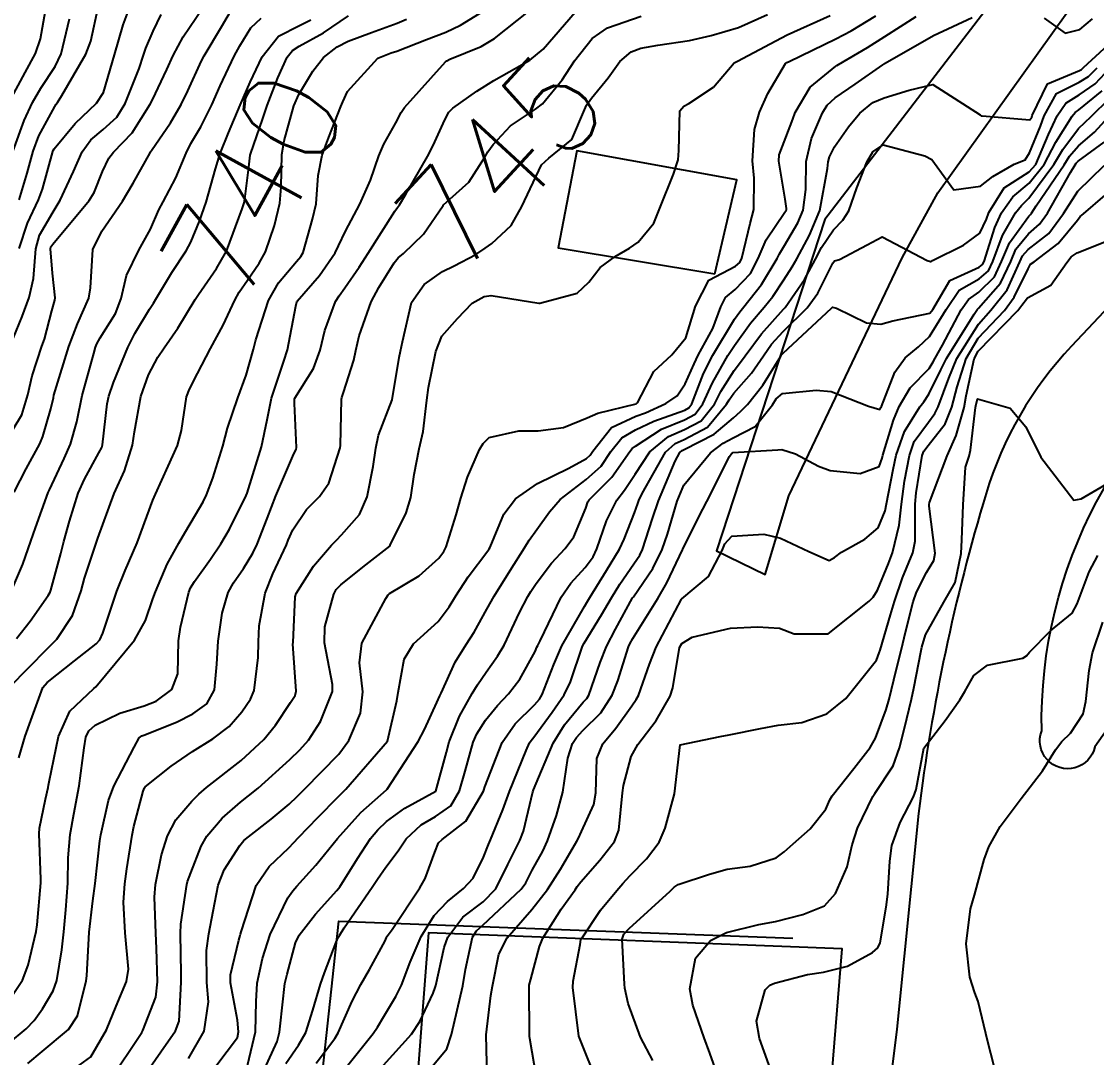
# Model space of a CAD drawing. Header units: metres. Extents: x 318500 to 325275, y 7408834 to 7428799.
# Drawn here: x 323523.4 to 323567.49, y 7419490.55 to 7419533.05 of the extents above; entities that cross this region are included whole.
import ezdxf
from ezdxf.enums import TextEntityAlignment as Align

# ---------------------------------------------------------------- set-up
doc = ezdxf.new("R2010")
doc.units = ezdxf.units.M
doc.header["$MEASUREMENT"] = 0
for name, color, linetype in [('Cotas', 45, 'Continuous'), ('Curvas de Nivel 1m', 11, 'Continuous'), ('Curvas de Nivel 5m', 15, 'Continuous'), ('Divisas', 45, 'Continuous'), ('Edificações', 30, 'Continuous'), ('Vias Primárias', 230, 'Continuous'), ('Vias Secundárias', 230, 'Continuous')]:
    doc.layers.add(name, color=color, linetype=linetype)
doc.styles.add('Style-STANDARD', font='STANDARD.shx')

msp = doc.modelspace()

# ---------------------------------------------------------------- linework, layer by layer
at = {"layer": 'Curvas de Nivel 1m', "flags": 128}
for points, elevation in [([(323522.705, 7419515.739), (323523.403, 7419516.917), (323523.659, 7419517.729), (323523.829, 7419518.507), (323524.236, 7419519.724), (323524.335, 7419520.012), (323524.642, 7419521.181), (323524.758, 7419521.609), (323524.777, 7419521.718), (323524.665, 7419522.72), (323524.588, 7419523.721), (323524.604, 7419523.798), (323524.682, 7419523.917), (323526.17, 7419525.698), (323526.37, 7419526.03), (323526.718, 7419526.89), (323526.972, 7419527.441), (323527.169, 7419527.683), (323527.93, 7419528.484), (323528.678, 7419529.661), (323528.762, 7419529.829), (323529.355, 7419531.073), (323529.619, 7419531.652), (323530.021, 7419532.419), (323530.809, 7419533.563)], 736), ([(323522.884, 7419529.739), (323523.549, 7419530.955), (323523.972, 7419531.728), (323524.178, 7419532.338), (323524.421, 7419533.724)], 731), ([(323523.1, 7419513.734), (323523.584, 7419514.701), (323524.145, 7419515.724), (323524.274, 7419516.023), (323524.592, 7419517.161), (323524.702, 7419517.614), (323524.727, 7419517.718), (323524.775, 7419517.891), (323525.338, 7419519.709), (323525.688, 7419520.65), (323526.158, 7419521.697), (323526.232, 7419522.121), (323526.321, 7419523.695), (323526.688, 7419524.441), (323527.542, 7419525.677), (323527.97, 7419526.413), (323528.668, 7419527.661), (323528.691, 7419527.7), (323528.731, 7419527.748), (323529.505, 7419528.896), (323529.945, 7419529.648), (323530.213, 7419530.198), (323530.778, 7419531.437), (323530.881, 7419531.638), (323531.599, 7419532.827), (323532.064, 7419533.621)], 737), ([(323523.293, 7419525.734), (323523.622, 7419526.825), (323523.875, 7419527.729), (323524.111, 7419528.355), (323524.758, 7419529.566), (323524.822, 7419529.656), (323524.876, 7419529.718), (323525.055, 7419530.008), (323526.04, 7419531.701), (323526.24, 7419532.246), (323526.552, 7419533.694)], 733), ([(323523.304, 7419523.734), (323523.643, 7419524.778), (323524.088, 7419525.726), (323524.257, 7419526.175), (323524.68, 7419527.72), (323524.694, 7419527.756), (323524.732, 7419527.823), (323525.595, 7419528.859), (323526.475, 7419529.694), (323526.764, 7419530.13), (323527.206, 7419531.684), (323527.567, 7419532.91), (323527.857, 7419533.674)], 734), ([(323522.858, 7419491.119), (323523.582, 7419491.727), (323523.913, 7419492.066), (323524.262, 7419492.543), (323524.699, 7419493.288), (323524.84, 7419493.712), (323525.046, 7419494.962), (323525.127, 7419495.708), (323525.216, 7419496.604), (323525.29, 7419497.706), (323525.31, 7419498.741), (323525.391, 7419499.705), (323525.543, 7419500.532), (323525.754, 7419501.7), (323525.965, 7419503.256), (323526.039, 7419503.696), (323526.154, 7419503.954), (323526.417, 7419504.188), (323527.43, 7419504.67), (323528.43, 7419504.982), (323528.915, 7419505.173), (323529.563, 7419505.649), (323529.813, 7419506.283), (323529.835, 7419507.646), (323529.918, 7419508.203), (323530.256, 7419509.642), (323530.323, 7419509.811), (323530.497, 7419510.08), (323531.145, 7419510.996), (323531.571, 7419511.624), (323531.922, 7419512.227), (323532.548, 7419513.464), (323532.594, 7419513.565), (323532.609, 7419513.609), (323532.645, 7419513.703), (323533.238, 7419515.6), (323533.472, 7419516.711), (323533.652, 7419517.594), (323534.151, 7419519.115), (323534.299, 7419519.585), (323534.648, 7419521.364), (323534.687, 7419521.542), (323534.702, 7419521.579), (323535.612, 7419522.625), (323536.254, 7419523.564), (323536.398, 7419523.847), (323536.689, 7419524.45), (323537.266, 7419525.552), (323537.713, 7419526.543), (323538.056, 7419527.54), (323538.253, 7419528.021), (323538.75, 7419528.89), (323538.968, 7419529.316), (323539.109, 7419529.525), (323540.779, 7419531.385), (323540.843, 7419531.436), (323540.967, 7419531.498), (323542.248, 7419532.025), (323542.793, 7419532.348), (323544.193, 7419533.459)], 743), ([(323522.975, 7419493.027), (323523.438, 7419493.728), (323523.675, 7419494.341), (323524.003, 7419495.723), (323524.041, 7419495.994), (323524.186, 7419497.721), (323524.189, 7419497.864), (323524.116, 7419499.722), (323524.13, 7419499.955), (323524.381, 7419501.153), (323524.486, 7419501.621), (323524.502, 7419501.718), (323524.528, 7419501.855), (323524.915, 7419503.712), (323525.372, 7419504.76), (323526.367, 7419505.691), (323526.441, 7419505.755), (323528.025, 7419507.667), (323528.478, 7419508.477), (323528.783, 7419509.361), (323528.886, 7419509.656), (323529.371, 7419510.788), (323529.851, 7419511.647), (323530.096, 7419512.072), (323530.538, 7419512.817), (323530.841, 7419513.34), (323530.977, 7419513.634), (323531.241, 7419514.313), (323531.647, 7419515.624), (323531.838, 7419516.364), (323532.27, 7419517.615), (323532.609, 7419518.539), (323532.917, 7419519.606), (323533.01, 7419519.988), (323533.529, 7419521.597), (323533.931, 7419522.321), (323534.674, 7419523.195), (323534.852, 7419523.404), (323534.947, 7419523.577), (323535.335, 7419524.932), (323535.475, 7419525.572), (323535.562, 7419526.727), (323535.725, 7419527.57), (323536.007, 7419528.301), (323536.493, 7419529.563), (323536.57, 7419529.754), (323536.766, 7419530.177), (323538.007, 7419531.542), (323538.561, 7419531.755), (323538.784, 7419531.825), (323540.002, 7419532.302), (323540.797, 7419532.61), (323541.404, 7419532.891), (323542.359, 7419533.485)], 742), ([(323523.003, 7419509.735), (323523.453, 7419510.783), (323523.783, 7419511.727), (323523.973, 7419512.278), (323524.485, 7419513.721), (323524.502, 7419513.759), (323524.542, 7419513.84), (323525.15, 7419515.123), (323525.409, 7419515.707), (323525.664, 7419516.624), (323525.884, 7419517.701), (323526.356, 7419519.432), (323526.433, 7419519.693), (323526.488, 7419519.826), (323526.626, 7419520.068), (323527.25, 7419521.072), (323527.482, 7419521.678), (323527.706, 7419522.633), (323528.206, 7419523.667), (323528.689, 7419524.528), (323529.029, 7419525.324), (323529.2, 7419525.655), (323529.725, 7419526.64), (323530.15, 7419527.646), (323530.344, 7419528.035), (323530.746, 7419528.732), (323531.058, 7419529.333), (323531.196, 7419529.633), (323531.545, 7419530.406), (323532.121, 7419531.62), (323532.356, 7419532.047), (323532.798, 7419532.788), (323533.222, 7419533.186)], 738), ([(323523.053, 7419527.737), (323523.498, 7419528.983), (323523.853, 7419529.729), (323524.186, 7419530.305), (323524.775, 7419531.2), (323525.022, 7419531.716), (323525.36, 7419533.153)], 732), ([(323523.194, 7419507.733), (323523.752, 7419508.446), (323524.487, 7419509.501), (323524.571, 7419509.637), (323524.602, 7419509.718), (323525.004, 7419511.221), (323525.137, 7419511.711), (323525.368, 7419512.547), (323525.726, 7419513.702), (323525.976, 7419514.271), (323526.565, 7419515.351), (323526.688, 7419515.569), (323526.723, 7419515.688), (323526.913, 7419517.367), (323526.98, 7419517.684), (323527.168, 7419518.244), (323527.757, 7419519.673), (323528.05, 7419520.247), (323528.644, 7419521.243), (323528.807, 7419521.499), (323528.911, 7419521.657), (323529.566, 7419522.752), (323530.145, 7419523.645), (323530.334, 7419523.993), (323530.692, 7419524.857), (323530.973, 7419525.636), (323531.351, 7419527), (323531.539, 7419527.628), (323531.883, 7419528.482), (323532.36, 7419529.616), (323532.769, 7419530.557), (323533.26, 7419531.603), (323533.936, 7419532.449), (323534.8, 7419532.884), (323535.267, 7419533.111)], 739), ([(323523.291, 7419502.842), (323523.552, 7419503.729), (323523.774, 7419504.372), (323524.274, 7419505.722), (323524.442, 7419505.938), (323525.571, 7419506.823), (323526.458, 7419507.513), (323526.614, 7419507.688), (323526.733, 7419507.955), (323527.308, 7419509.678), (323527.649, 7419510.526), (323528.138, 7419511.666), (323528.531, 7419512.738), (323528.783, 7419513.412), (323528.89, 7419513.657), (323529.412, 7419514.801), (323529.791, 7419515.648), (323529.96, 7419516.265), (323530.163, 7419517.644), (323530.279, 7419517.967), (323530.61, 7419518.612), (323531.15, 7419519.632), (323531.666, 7419520.593), (323532.139, 7419521.618), (323532.325, 7419521.945), (323532.662, 7419522.434), (323533.138, 7419523.138), (323533.406, 7419523.599), (323533.776, 7419524.679), (323533.985, 7419525.591), (323534.045, 7419526.255), (323534.076, 7419527.59), (323534.17, 7419528.157), (323534.567, 7419529.583), (323534.765, 7419530.052), (323535.344, 7419531.004), (323535.775, 7419531.57), (323536.34, 7419532.011), (323536.79, 7419532.245), (323537.749, 7419532.593), (323538.802, 7419532.982), (323539.189, 7419533.139)], 741), ([(323523.65, 7419490.312), (323524.241, 7419490.799), (323525.321, 7419491.704), (323525.69, 7419492.267), (323526.051, 7419493.693), (323526.074, 7419493.902), (323526.174, 7419495.692), (323526.323, 7419496.977), (323526.418, 7419497.689), (323526.609, 7419499.434), (323526.647, 7419499.686), (323526.963, 7419501.099), (323527.178, 7419501.678), (323528.015, 7419503.274), (323528.223, 7419503.663), (323528.33, 7419503.742), (323528.412, 7419503.775), (323529.756, 7419504.311), (323530.425, 7419504.646), (323530.999, 7419505.064), (323531.316, 7419505.627), (323531.401, 7419506.681), (323531.457, 7419507.625), (323531.632, 7419508.773), (323531.875, 7419509.619), (323532.093, 7419510.019), (323532.505, 7419510.605), (323532.883, 7419511.236), (323533.056, 7419511.602), (323533.466, 7419512.666), (323533.83, 7419513.591), (323534.567, 7419515.312), (323534.66, 7419515.488), (323534.681, 7419515.579), (323534.597, 7419517.384), (323534.595, 7419517.58), (323534.6, 7419517.6), (323535.378, 7419518.813), (323535.64, 7419519.57), (323535.836, 7419520.37), (323536.275, 7419521.564), (323536.421, 7419521.795), (323536.658, 7419522.116), (323537.248, 7419522.975), (323537.609, 7419523.546), (323538.706, 7419525.271), (323538.815, 7419525.421), (323538.895, 7419525.527), (323539.157, 7419525.966), (323540.052, 7419527.51), (323540.281, 7419527.963), (323540.753, 7419529.012), (323540.926, 7419529.33), (323541.091, 7419529.497), (323542.065, 7419530.189), (323542.771, 7419530.621), (323544.248, 7419531.458), (323544.795, 7419531.915), (323546.097, 7419533.431)], 744), ([(323527.057, 7419489.678), (323528.248, 7419491.455), (323528.329, 7419491.579), (323528.377, 7419491.659), (323528.899, 7419493.025), (323528.972, 7419493.653), (323528.931, 7419495.023), (323528.902, 7419495.654), (323528.854, 7419497.126), (323528.891, 7419497.654), (323529.141, 7419498.859), (323529.385, 7419499.65), (323529.72, 7419500.296), (323530.381, 7419501.072), (323530.664, 7419501.357), (323530.977, 7419501.631), (323532.401, 7419502.74), (323533.336, 7419503.596), (323533.819, 7419504.189), (323534.433, 7419505.109), (323534.613, 7419505.402), (323534.654, 7419505.578), (323534.53, 7419507.518), (323534.531, 7419507.579), (323534.62, 7419509.448), (323534.658, 7419509.578), (323535.373, 7419510.706), (323536.109, 7419511.564), (323536.311, 7419511.774), (323536.526, 7419511.991), (323537.261, 7419512.827), (323537.571, 7419513.545), (323537.818, 7419514.796), (323537.926, 7419515.54), (323538.038, 7419516.078), (323538.6, 7419517.53), (323538.884, 7419519.268), (323538.938, 7419519.525), (323539.016, 7419519.907), (323539.387, 7419521.519), (323539.909, 7419522.263), (323540.669, 7419522.792), (323541.142, 7419523.026), (323542.027, 7419523.487), (323542.415, 7419523.752), (323542.687, 7419523.946), (323543.482, 7419524.684), (323543.91, 7419525.462), (323544.727, 7419527.162), (323545.028, 7419527.446), (323545.965, 7419528.208), (323546.492, 7419529.424), (323546.572, 7419529.613), (323546.767, 7419529.897), (323547.454, 7419530.739), (323547.932, 7419531.409), (323548.396, 7419531.802), (323548.796, 7419531.958), (323549.489, 7419532.082), (323550.799, 7419532.269), (323551.686, 7419532.476), (323552.805, 7419532.805), (323553.99, 7419533.332)], 746), ([(323528.329, 7419489.659), (323529.112, 7419490.78), (323529.715, 7419491.645), (323529.858, 7419492.042), (323529.94, 7419493.643), (323529.941, 7419493.988), (323529.916, 7419495.644), (323529.935, 7419496.023), (323530.176, 7419497.642), (323530.208, 7419497.765), (323530.337, 7419498.133), (323530.769, 7419499.219), (323530.999, 7419499.63), (323531.623, 7419500.37), (323532.381, 7419501.023), (323532.711, 7419501.28), (323533.103, 7419501.599), (323534.402, 7419502.779), (323534.806, 7419503.176), (323535.164, 7419503.572), (323535.656, 7419504.333), (323536.148, 7419505.563), (323536.153, 7419505.854), (323535.828, 7419507.566), (323535.832, 7419508.211), (323536.203, 7419509.563), (323536.307, 7419509.748), (323536.496, 7419509.94), (323537.394, 7419510.659), (323538.497, 7419511.53), (323538.521, 7419511.569), (323539.172, 7419512.889), (323539.359, 7419513.518), (323539.503, 7419514.459), (323539.712, 7419515.513), (323539.863, 7419516.229), (323540.018, 7419517.509), (323540.087, 7419518.029), (323540.384, 7419519.504), (323540.636, 7419520.142), (323541.279, 7419520.858), (323541.884, 7419521.488), (323542.37, 7419521.767), (323542.655, 7419521.81), (323544.608, 7419521.493), (323544.651, 7419521.487), (323546.182, 7419521.903), (323546.664, 7419522.349), (323547.126, 7419522.962), (323547.738, 7419523.409), (323548.336, 7419523.753), (323548.689, 7419523.997), (323549.324, 7419524.768), (323549.574, 7419525.387), (323550.132, 7419526.787), (323550.322, 7419527.376), (323550.357, 7419527.755), (323550.402, 7419529.375), (323550.557, 7419529.579), (323550.765, 7419529.678), (323551.778, 7419530.351), (323552.631, 7419531.352), (323552.731, 7419531.41), (323552.791, 7419531.438), (323552.968, 7419531.524), (323554.802, 7419532.505), (323556.564, 7419533.294)], 747), ([(323530.239, 7419490.506), (323530.886, 7419491.63), (323531.059, 7419492.837), (323530.992, 7419493.629), (323530.985, 7419494.944), (323531.078, 7419495.628), (323531.25, 7419496.556), (323531.464, 7419497.623), (323531.708, 7419498.251), (323532.355, 7419499.252), (323532.517, 7419499.448), (323532.699, 7419499.605), (323533.635, 7419500.327), (323534.38, 7419500.945), (323534.708, 7419501.254), (323535.021, 7419501.574), (323535.695, 7419502.269), (323536.404, 7419502.993), (323536.826, 7419503.554), (323537.302, 7419504.672), (323537.394, 7419505.546), (323537.263, 7419506.743), (323537.359, 7419507.547), (323538.335, 7419509.379), (323538.43, 7419509.531), (323538.458, 7419509.563), (323538.491, 7419509.582), (323539.71, 7419510.304), (323540.513, 7419511.033), (323540.713, 7419511.302), (323540.813, 7419511.497), (323541.225, 7419512.808), (323541.42, 7419513.491), (323541.689, 7419514.358), (323542.186, 7419515.484), (323542.325, 7419515.732), (323542.577, 7419515.978), (323543.791, 7419516.253), (323544.582, 7419516.255), (323545.628, 7419516.391), (323546.591, 7419516.787), (323547.028, 7419516.981), (323548.6, 7419517.368), (323548.625, 7419517.374), (323548.663, 7419517.399), (323549.324, 7419518.685), (323550.074, 7419519.378), (323550.637, 7419520.073), (323551.04, 7419521.364), (323551.587, 7419522.436), (323552.675, 7419523.015), (323552.854, 7419523.162), (323552.933, 7419523.337), (323553.278, 7419524.757), (323553.426, 7419525.333), (323553.441, 7419526.614), (323553.379, 7419527.334), (323553.465, 7419528.617), (323553.66, 7419529.331), (323554.004, 7419530.099), (323554.732, 7419531.321), (323554.79, 7419531.363), (323554.882, 7419531.41), (323556.8, 7419532.333), (323557.419, 7419532.669), (323558.437, 7419533.274)], 748), ([(323530.94, 7419489.629), (323532.248, 7419491.378), (323532.302, 7419491.609), (323532.257, 7419492.089), (323531.963, 7419493.615), (323531.961, 7419493.938), (323532.306, 7419495.361), (323532.357, 7419495.561), (323532.373, 7419495.609), (323532.409, 7419495.706), (323533.019, 7419497.6), (323533.553, 7419498.381), (323534.354, 7419499.149), (323534.566, 7419499.368), (323534.754, 7419499.576), (323535.544, 7419500.397), (323536.385, 7419501.239), (323536.544, 7419501.401), (323536.695, 7419501.555), (323538.41, 7419503.53), (323538.784, 7419505.176), (323538.85, 7419505.524), (323539.084, 7419506.897), (323539.469, 7419507.515), (323540.479, 7419508.433), (323540.941, 7419509.04), (323541.212, 7419509.493), (323541.718, 7419510.271), (323542.518, 7419511.331), (323542.58, 7419511.418), (323542.611, 7419511.479), (323543.175, 7419512.836), (323543.651, 7419513.463), (323544.557, 7419514.102), (323545.85, 7419514.718), (323546.567, 7419515.123), (323546.725, 7419515.262), (323546.827, 7419515.417), (323547.598, 7419516.397), (323548.592, 7419516.864), (323548.987, 7419517.001), (323549.827, 7419517.382), (323550.285, 7419517.694), (323550.612, 7419518.187), (323550.981, 7419519.008), (323551.153, 7419519.362), (323551.747, 7419520.46), (323552.076, 7419521.349), (323552.274, 7419521.728), (323552.661, 7419522.051), (323553.293, 7419522.711), (323553.615, 7419523.331), (323553.931, 7419524.088), (323554.709, 7419525.22), (323554.749, 7419525.28), (323554.765, 7419525.319), (323554.771, 7419525.379), (323554.714, 7419525.765), (323554.457, 7419527.323), (323554.476, 7419527.581), (323554.745, 7419528.29), (323555.027, 7419529.044), (323555.128, 7419529.314), (323555.735, 7419530.346), (323556.789, 7419531.213), (323556.835, 7419531.244), (323556.906, 7419531.289), (323558.089, 7419531.985), (323558.802, 7419532.424), (323560.086, 7419533.251)], 749), ([(323533.143, 7419489.596), (323533.875, 7419491.214), (323533.975, 7419491.584), (323534.002, 7419491.836), (323534.199, 7419493.581), (323534.215, 7419493.647), (323534.286, 7419493.975), (323534.631, 7419495.251), (323534.79, 7419495.575), (323535.457, 7419496.431), (323536.328, 7419497.406), (323536.445, 7419497.558), (323537.181, 7419498.714), (323537.716, 7419499.54), (323538.008, 7419499.892), (323538.37, 7419500.225), (323539.12, 7419500.778), (323540.39, 7419501.482), (323540.82, 7419503.082), (323540.938, 7419503.495), (323541.359, 7419504.557), (323541.882, 7419505.486), (323542.097, 7419505.832), (323542.453, 7419506.352), (323542.922, 7419507.014), (323543.185, 7419507.469), (323543.826, 7419508.802), (323544.156, 7419509.455), (323544.28, 7419509.667), (323544.498, 7419509.993), (323545.128, 7419510.824), (323545.696, 7419511.432), (323546.047, 7419511.908), (323546.545, 7419513.088), (323546.628, 7419513.34), (323546.683, 7419513.419), (323547.612, 7419514.357), (323548.343, 7419515.402), (323548.447, 7419515.526), (323548.573, 7419515.621), (323549.646, 7419516.322), (323550.59, 7419516.712), (323551.022, 7419516.935), (323551.342, 7419517.359), (323551.736, 7419518.231), (323552.362, 7419519.344), (323552.634, 7419519.756), (323553.3, 7419520.677), (323553.861, 7419521.328), (323554.21, 7419521.771), (323554.667, 7419522.451), (323555.008, 7419522.982), (323555.195, 7419523.312), (323555.716, 7419524.283), (323556.132, 7419525.299), (323556.456, 7419527.023), (323556.478, 7419527.294), (323556.528, 7419527.498), (323556.739, 7419527.906), (323557.308, 7419528.728), (323557.784, 7419529.28), (323558.314, 7419529.727), (323558.77, 7419529.92), (323559.802, 7419530.227), (323560.778, 7419530.467), (323562.717, 7419529.211), (323562.76, 7419529.178), (323562.797, 7419529.172), (323564.757, 7419529.011), (323564.83, 7419529.117), (323564.851, 7419529.189), (323565.469, 7419530.491), (323566.788, 7419531.031), (323566.872, 7419531.076), (323566.957, 7419531.157), (323568.807, 7419532.868)], 751), ([(323534.237, 7419490.311), (323534.762, 7419491.057), (323535.051, 7419491.572), (323535.338, 7419492.496), (323535.661, 7419493.566), (323535.823, 7419494.029), (323536.306, 7419495.286), (323536.388, 7419495.479), (323536.431, 7419495.558), (323536.623, 7419495.866), (323537.781, 7419497.538), (323538, 7419497.87), (323538.342, 7419498.358), (323538.841, 7419499.034), (323539.176, 7419499.518), (323539.782, 7419500.096), (323540.374, 7419500.435), (323541.002, 7419500.873), (323541.354, 7419501.49), (323541.591, 7419502.296), (323541.923, 7419503.485), (323542.067, 7419503.831), (323542.424, 7419504.391), (323542.913, 7419504.993), (323543.367, 7419505.466), (323543.84, 7419506.068), (323544.466, 7419507.203), (323544.538, 7419507.38), (323544.569, 7419507.449), (323544.669, 7419507.644), (323545.528, 7419509.434), (323545.92, 7419510.007), (323546.509, 7419510.655), (323546.838, 7419511.094), (323546.998, 7419511.415), (323547.39, 7419512.558), (323547.813, 7419513.407), (323548.13, 7419513.829), (323548.561, 7419514.481), (323549.172, 7419515.391), (323549.93, 7419516.029), (323550.584, 7419516.31), (323551.276, 7419516.673), (323551.815, 7419517.352), (323552.081, 7419517.875), (323552.621, 7419518.733), (323552.89, 7419519.074), (323553.078, 7419519.336), (323553.739, 7419520.229), (323554.649, 7419521.242), (323554.715, 7419521.319), (323555.512, 7419522.463), (323555.961, 7419523.301), (323556.204, 7419523.78), (323556.698, 7419524.506), (323557.085, 7419524.903), (323557.328, 7419525.281), (323557.659, 7419526.22), (323558.062, 7419527.277), (323558.307, 7419527.703), (323558.741, 7419527.981), (323560.449, 7419527.53), (323560.732, 7419527.384), (323560.845, 7419527.238), (323561.638, 7419526.145), (323562.721, 7419526.288), (323563.24, 7419526.689), (323564.104, 7419527.196), (323564.555, 7419527.369), (323564.737, 7419527.662), (323565.183, 7419528.754), (323565.335, 7419529.181), (323565.85, 7419530.098), (323566.781, 7419530.56), (323567.154, 7419530.785), (323567.514, 7419531.149)], 752), ([(323535.484, 7419490.321), (323536.248, 7419491.335), (323536.382, 7419491.558), (323536.964, 7419492.856), (323537.319, 7419493.544), (323537.662, 7419494.167), (323538.307, 7419495.34), (323538.369, 7419495.469), (323538.399, 7419495.529), (323538.593, 7419495.806), (323539.733, 7419497.509), (323539.945, 7419497.897), (323540.352, 7419498.976), (323540.494, 7419499.362), (323540.655, 7419499.497), (323541.617, 7419500.242), (323542.339, 7419501.481), (323542.351, 7419501.519), (323542.392, 7419501.652), (323543.112, 7419503.469), (323543.64, 7419504.244), (323544.433, 7419505.014), (323544.638, 7419505.246), (323544.754, 7419505.445), (323545.223, 7419506.675), (323545.553, 7419507.434), (323546.486, 7419509.055), (323546.625, 7419509.282), (323546.706, 7419509.418), (323547.392, 7419510.526), (323547.925, 7419511.406), (323548.118, 7419511.813), (323548.542, 7419512.896), (323548.675, 7419513.272), (323548.718, 7419513.397), (323548.849, 7419513.692), (323549.812, 7419515.381), (323550.211, 7419515.74), (323550.578, 7419515.901), (323551.532, 7419516.41), (323552.316, 7419517.344), (323552.418, 7419517.528), (323552.607, 7419517.799), (323553.337, 7419518.615), (323553.822, 7419519.328), (323554.155, 7419519.805), (323554.64, 7419520.325), (323555.619, 7419521.305), (323556.054, 7419521.904), (323556.678, 7419523.136), (323556.74, 7419523.229), (323556.94, 7419523.286), (323558.076, 7419523.883), (323558.694, 7419524.216), (323560.547, 7419523.241), (323560.679, 7419523.196), (323560.711, 7419523.208), (323560.755, 7419523.239), (323562.035, 7419523.875), (323562.697, 7419524.369), (323562.97, 7419524.943), (323563.063, 7419525.206), (323563.693, 7419526.227), (323564.727, 7419526.876), (323564.991, 7419527.186), (323565.515, 7419528.412), (323565.871, 7419529.173), (323566.233, 7419529.703), (323566.773, 7419530.032), (323567.437, 7419530.494), (323568.05, 7419531.141)], 753), ([(323536.23, 7419489.56), (323537.816, 7419491.537), (323537.991, 7419491.797), (323538.261, 7419492.238), (323538.747, 7419493.049), (323538.979, 7419493.52), (323539.342, 7419494.467), (323539.782, 7419495.508), (323540.319, 7419496.38), (323540.864, 7419496.955), (323541.526, 7419497.488), (323541.915, 7419497.905), (323542.349, 7419498.773), (323542.551, 7419499.283), (323542.626, 7419499.476), (323543.137, 7419500.71), (323543.414, 7419501.465), (323544.098, 7419503.146), (323544.232, 7419503.453), (323544.304, 7419503.559), (323544.414, 7419503.693), (323545.157, 7419504.711), (323545.658, 7419505.432), (323545.912, 7419505.964), (323546.405, 7419507.421), (323546.471, 7419507.551), (323547.187, 7419508.709), (323547.589, 7419509.409), (323547.934, 7419509.971), (323548.511, 7419510.804), (323548.752, 7419511.161), (323548.864, 7419511.395), (323549.273, 7419512.655), (323549.521, 7419513.385), (323550.203, 7419515.012), (323550.4, 7419515.373), (323550.489, 7419515.453), (323550.572, 7419515.489), (323551.811, 7419516.122), (323552.592, 7419516.786), (323552.879, 7419517.053), (323553.174, 7419517.334), (323553.807, 7419518.133), (323554.533, 7419519.321), (323554.572, 7419519.379), (323554.631, 7419519.442), (323556.615, 7419521.291), (323556.632, 7419521.308), (323556.651, 7419521.327), (323556.822, 7419521.287), (323558.055, 7419520.68), (323558.644, 7419520.629), (323559.13, 7419520.77), (323560.648, 7419521.076), (323560.774, 7419521.238), (323561.475, 7419522.421), (323562.676, 7419522.97), (323562.814, 7419523.072), (323562.875, 7419523.208), (323563.313, 7419524.592), (323563.585, 7419525.201), (323564.052, 7419525.861), (323564.722, 7419526.408), (323565.341, 7419527.181), (323565.823, 7419528.094), (323566.492, 7419529.164), (323566.615, 7419529.31), (323566.764, 7419529.422), (323567.719, 7419530.203)], 754), ([(323540.237, 7419490.18), (323540.835, 7419490.903), (323541.03, 7419491.492), (323541.268, 7419492.487), (323541.491, 7419493.488), (323541.611, 7419494.166), (323541.89, 7419495.484), (323542.05, 7419495.745), (323542.315, 7419495.974), (323543.888, 7419497.457), (323544.074, 7419497.714), (323544.342, 7419498.231), (323544.779, 7419499.018), (323544.975, 7419499.441), (323545.337, 7419500.474), (323545.599, 7419501.432), (323545.808, 7419502.833), (323545.999, 7419503.426), (323546.154, 7419503.684), (323546.418, 7419503.967), (323547.15, 7419504.692), (323547.621, 7419505.408), (323547.852, 7419506.002), (323548.296, 7419507.402), (323548.352, 7419507.52), (323548.473, 7419507.736), (323549.498, 7419509.385), (323549.864, 7419510.015), (323550.509, 7419511.37), (323550.52, 7419511.403), (323551.178, 7419512.723), (323551.498, 7419513.356), (323552.431, 7419515.204), (323552.528, 7419515.341), (323552.551, 7419515.36), (323552.57, 7419515.37), (323554.412, 7419515.482), (323554.573, 7419515.492), (323555.145, 7419515.311), (323556.079, 7419514.811), (323556.563, 7419514.634), (323557.79, 7419514.5), (323558.565, 7419514.797), (323558.694, 7419515.133), (323558.722, 7419515.258), (323559.156, 7419516.689), (323559.39, 7419517.252), (323559.846, 7419518.013), (323560.624, 7419518.809), (323560.785, 7419519.08), (323560.863, 7419519.237), (323561.168, 7419519.765), (323561.937, 7419521.221), (323562.23, 7419521.643), (323562.661, 7419521.946), (323563.302, 7419522.569), (323563.595, 7419523.201), (323563.917, 7419523.973), (323564.708, 7419525.055), (323564.773, 7419525.125), (323564.822, 7419525.188), (323565.012, 7419525.485), (323566.161, 7419527.169), (323566.381, 7419527.52), (323566.742, 7419527.947), (323567.4, 7419528.501), (323567.982, 7419529.142)], 756), ([(323542.5, 7419489.743), (323542.449, 7419491.477), (323542.65, 7419493.098), (323542.713, 7419493.474), (323542.977, 7419494.793), (323543.312, 7419495.465), (323544.322, 7419496.616), (323544.971, 7419497.44), (323545.497, 7419498.278), (323546.176, 7419499.423), (323546.238, 7419499.546), (323546.366, 7419499.825), (323546.865, 7419500.933), (323546.946, 7419501.414), (323546.998, 7419502.82), (323547.237, 7419503.412), (323547.767, 7419504.06), (323548.434, 7419504.981), (323548.603, 7419505.232), (323548.697, 7419505.396), (323549.158, 7419506.691), (323549.427, 7419507.386), (323550.466, 7419509.346), (323550.478, 7419509.37), (323551.573, 7419510.285), (323552.128, 7419511.346), (323552.243, 7419511.626), (323552.529, 7419511.931), (323553.841, 7419512.016), (323554.528, 7419511.858), (323555.682, 7419511.303), (323556.515, 7419510.937), (323556.746, 7419511.057), (323557.028, 7419511.282), (323557.981, 7419511.816), (323558.535, 7419512.28), (323558.823, 7419512.981), (323558.879, 7419513.257), (323559.15, 7419514.669), (323559.272, 7419515.253), (323559.608, 7419516.226), (323560.24, 7419517.244), (323560.397, 7419517.448), (323560.608, 7419517.754), (323561.101, 7419518.755), (323561.332, 7419519.229), (323562.473, 7419521.038), (323562.58, 7419521.211), (323562.608, 7419521.253), (323562.651, 7419521.289), (323563.545, 7419522.318), (323563.966, 7419523.197), (323564.182, 7419523.701), (323564.697, 7419524.332), (323565.149, 7419524.738), (323565.479, 7419525.178), (323566.414, 7419526.852), (323566.611, 7419527.162), (323566.654, 7419527.238), (323566.732, 7419527.316), (323567.795, 7419528.094)], 757), ([(323544.522, 7419489.735), (323544.249, 7419491.33), (323544.233, 7419491.433), (323544.23, 7419491.45), (323544.232, 7419491.468), (323544.212, 7419493.451), (323544.218, 7419493.514), (323544.285, 7419493.766), (323544.645, 7419495.105), (323544.776, 7419495.443), (323545.532, 7419496.642), (323546.097, 7419497.423), (323546.191, 7419497.563), (323546.335, 7419497.762), (323547.121, 7419498.64), (323547.712, 7419499.406), (323547.891, 7419499.881), (323548.043, 7419501.403), (323548.081, 7419501.715), (323548.405, 7419502.902), (323548.675, 7419503.396), (323549.431, 7419504.378), (323550.002, 7419505.377), (323550.103, 7419505.717), (323550.382, 7419507.371), (323550.472, 7419507.537), (323550.901, 7419507.791), (323552.478, 7419508.165), (323553.586, 7419508.222), (323554.478, 7419508.156), (323555.089, 7419507.924), (323556.476, 7419507.932), (323558.167, 7419509.265), (323558.322, 7419509.433), (323558.497, 7419509.716), (323558.949, 7419510.82), (323559.113, 7419511.254), (323559.398, 7419512.39), (323559.493, 7419513.251), (323559.616, 7419514.192), (323559.809, 7419515.248), (323560.009, 7419515.815), (323560.591, 7419516.607), (323560.861, 7419516.971), (323560.986, 7419517.234), (323561.426, 7419518.42), (323561.762, 7419519.223), (323562.644, 7419520.636), (323563.146, 7419521.203), (323563.816, 7419522.04), (323564.343, 7419523.193), (323564.448, 7419523.428), (323564.688, 7419523.698), (323565.524, 7419524.351), (323566.134, 7419525.169), (323566.719, 7419526.085), (323567.804, 7419527.144)], 758), ([(323547.066, 7419489.412), (323546.25, 7419491.42), (323546.008, 7419493.424), (323546.023, 7419493.685), (323546.306, 7419495.183), (323546.341, 7419495.388), (323546.358, 7419495.42), (323547.145, 7419496.589), (323547.809, 7419497.405), (323548.054, 7419497.683), (323548.339, 7419498.001), (323549.032, 7419498.707), (323549.542, 7419499.382), (323549.79, 7419499.958), (323550.173, 7419501.373), (323550.41, 7419503.37), (323552.049, 7419503.712), (323552.417, 7419503.785), (323553.701, 7419504.047), (323554.423, 7419504.186), (323555.406, 7419504.286), (323556.43, 7419504.649), (323557.199, 7419505.279), (323558.464, 7419506.845), (323558.578, 7419507.149), (323558.61, 7419507.259), (323559.035, 7419508.704), (323559.196, 7419509.253), (323559.532, 7419510.222), (323559.953, 7419511.246), (323560.046, 7419511.726), (323560.051, 7419513.245), (323560.091, 7419513.708), (323560.334, 7419515.242), (323560.397, 7419515.417), (323560.576, 7419515.652), (323561.277, 7419516.542), (323561.547, 7419517.226), (323561.774, 7419518.061), (323562.145, 7419519.217), (323562.638, 7419520.054), (323563.707, 7419521.194), (323564.108, 7419521.739), (323564.676, 7419522.905), (323564.779, 7419523.088), (323564.93, 7419523.186), (323565.917, 7419523.946), (323566.706, 7419524.893), (323566.82, 7419525.046), (323566.947, 7419525.156), (323568.726, 7419526.684)], 759), ([(323552.119, 7419489.342), (323551.622, 7419490.727), (323551.397, 7419491.353), (323550.927, 7419492.704), (323550.809, 7419493.362), (323551.038, 7419494.62), (323551.656, 7419495.35), (323552.313, 7419495.674), (323553.642, 7419496.001), (323554.318, 7419496.135), (323555.436, 7419496.418), (323556.325, 7419496.774), (323556.78, 7419497.283), (323557.256, 7419498.367), (323557.471, 7419499.273), (323557.677, 7419499.964), (323558.308, 7419501.261), (323558.391, 7419501.382), (323559.14, 7419502.515), (323559.411, 7419503.25), (323559.615, 7419504.055), (323559.892, 7419505.245), (323559.988, 7419505.703), (323560.294, 7419507.242), (323560.327, 7419507.386), (323560.477, 7419507.895), (323561.227, 7419509.229), (323561.686, 7419510.038), (323561.936, 7419511.219), (323561.957, 7419511.79), (323562.016, 7419513.218), (323562.117, 7419514.769), (323562.257, 7419515.215), (323562.323, 7419515.464), (323562.523, 7419517.211), (323562.532, 7419517.28), (323562.605, 7419517.565), (323563.943, 7419517.19), (323564.589, 7419516.424), (323565.198, 7419515.174), (323566.552, 7419513.409), (323566.857, 7419513.46), (323568.563, 7419514.47)], 761), ([(323554.234, 7419489.731), (323553.662, 7419491.326), (323553.544, 7419492.044), (323553.9, 7419493.324), (323554.091, 7419493.514), (323554.284, 7419493.601), (323555.637, 7419493.953), (323556.291, 7419494.045), (323557.276, 7419494.294), (323558.304, 7419494.861), (323558.516, 7419495.049), (323558.607, 7419495.257), (323558.864, 7419496.715), (323558.933, 7419497.254), (323559.006, 7419498.598), (323559.092, 7419499.253), (323559.43, 7419500.194), (323559.98, 7419501.244), (323560.086, 7419501.55), (323560.41, 7419503.24), (323561.276, 7419504.379), (323561.884, 7419505.218), (323562.091, 7419505.57), (323562.455, 7419506.221), (323563.016, 7419506.648), (323564.466, 7419506.933), (323564.618, 7419507.028), (323564.741, 7419507.177), (323565.596, 7419508.052), (323566.486, 7419508.776), (323566.686, 7419509.157), (323567.188, 7419510.471), (323567.539, 7419511.145)], 762), ([(323563.277, 7419490.231), (323563.035, 7419491.198), (323562.628, 7419492.851), (323562.493, 7419493.207), (323562.29, 7419493.848), (323562.139, 7419495.213), (323562.324, 7419496.643), (323562.483, 7419497.208), (323562.88, 7419498.674), (323563.066, 7419499.199), (323563.536, 7419500.029), (323564.39, 7419501.18), (323565.267, 7419502.306), (323565.801, 7419503.166), (323566.066, 7419503.513), (323566.421, 7419503.861), (323566.937, 7419504.648), (323567.041, 7419505.151), (323567.183, 7419506.425), (323567.319, 7419507.147), (323567.745, 7419508.403)], 763)]:
    msp.add_lwpolyline(points, dxfattribs=dict(at, elevation=elevation))
at = {"layer": 'Curvas de Nivel 5m', "flags": 128}
for points, elevation in [([(323522.904, 7419505.735), (323524.456, 7419507.329), (323524.838, 7419507.714), (323525.492, 7419508.687), (323525.839, 7419509.7), (323525.985, 7419510.21), (323526.47, 7419511.691), (323526.522, 7419511.851), (323527.201, 7419513.68), (323527.618, 7419514.61), (323527.942, 7419515.669), (323528.031, 7419516.215), (323528.295, 7419517.665), (323528.609, 7419518.558), (323528.993, 7419519.279), (323529.24, 7419519.654), (323529.807, 7419520.474), (323530.524, 7419521.641), (323530.57, 7419521.722), (323530.653, 7419521.842), (323531.387, 7419522.911), (323531.797, 7419523.623), (323532.446, 7419525.363), (323532.529, 7419525.613), (323532.56, 7419525.755), (323532.722, 7419527.066), (323532.778, 7419527.56), (323532.788, 7419527.609), (323533.288, 7419529.065), (323533.471, 7419529.599), (323533.911, 7419530.732), (323534.289, 7419531.587), (323534.506, 7419531.863), (323534.787, 7419532.029), (323535.785, 7419532.58), (323536.806, 7419533.278)], 740), ([(323522.937, 7419519.737), (323523.429, 7419520.941), (323523.716, 7419521.729), (323523.885, 7419522.504), (323523.983, 7419523.727), (323524.132, 7419524.279), (323524.695, 7419525.243), (323524.982, 7419525.716), (323525.526, 7419526.9), (323525.883, 7419527.703), (323526.245, 7419528.19), (323526.744, 7419528.61), (323527.308, 7419529.126), (323527.653, 7419529.677), (323528.221, 7419531.115), (323528.399, 7419531.666), (323528.492, 7419531.956), (323528.795, 7419532.647), (323529.128, 7419533.334)], 735), ([(323525.03, 7419489.708), (323526.239, 7419490.585), (323526.885, 7419491.68), (323527.281, 7419492.658), (323527.701, 7419493.669), (323527.779, 7419494.176), (323527.648, 7419495.67), (323527.58, 7419496.929), (323527.637, 7419497.67), (323527.721, 7419498.288), (323527.932, 7419499.666), (323528.007, 7419500.024), (323528.387, 7419501.479), (323528.435, 7419501.614), (323528.472, 7419501.659), (323529.54, 7419502.507), (323530.405, 7419503.105), (323531.238, 7419503.628), (323531.911, 7419504.125), (323532.427, 7419504.725), (323532.787, 7419505.252), (323532.943, 7419505.602), (323533.106, 7419506.955), (323533.109, 7419507.6), (323533.137, 7419508.26), (323533.394, 7419509.596), (323533.708, 7419510.386), (323534.264, 7419511.584), (323534.338, 7419511.767), (323534.529, 7419512.201), (323535.088, 7419513.028), (323535.615, 7419513.569), (323536.005, 7419514.116), (323536.469, 7419515.561), (323536.478, 7419515.654), (323536.526, 7419517.561), (323536.535, 7419517.627), (323536.604, 7419517.834), (323537.023, 7419519.155), (323537.111, 7419519.553), (323537.24, 7419520.155), (323537.735, 7419521.544), (323538.057, 7419522.141), (323538.674, 7419523.147), (323538.847, 7419523.358), (323539.057, 7419523.524), (323539.887, 7419524.317), (323540.693, 7419525.5), (323540.71, 7419525.522), (323541.748, 7419526.461), (323542.393, 7419527.483), (323542.518, 7419527.697), (323542.738, 7419527.999), (323543.454, 7419528.765), (323544.479, 7419529.454), (323544.763, 7419529.671), (323545.565, 7419530.651), (323546.08, 7419531.431), (323546.799, 7419532.349), (323547.427, 7419532.791), (323548.809, 7419533.269)], 745), ([(323532.615, 7419489.985), (323532.993, 7419491.599), (323533.021, 7419492.847), (323533.058, 7419493.598), (323533.276, 7419494.614), (323533.588, 7419495.591), (323534.325, 7419497.103), (323534.52, 7419497.387), (323534.693, 7419497.576), (323535.469, 7419498.443), (323536.36, 7419499.537), (323537.317, 7419500.604), (323538.369, 7419501.53), (323538.39, 7419501.554), (323539.665, 7419503.511), (323539.921, 7419504.004), (323540.434, 7419505.109), (323540.555, 7419505.382), (323540.604, 7419505.498), (323541.187, 7419506.765), (323541.628, 7419507.488), (323541.961, 7419508), (323542.485, 7419508.947), (323542.78, 7419509.476), (323543.438, 7419510.534), (323544.024, 7419511.457), (323544.214, 7419511.765), (323544.531, 7419512.209), (323545.046, 7419512.939), (323545.484, 7419513.436), (323546.558, 7419514.264), (323547.166, 7419514.812), (323547.573, 7419515.41), (323548.021, 7419515.963), (323548.583, 7419516.295), (323549.33, 7419516.648), (323550.596, 7419517.11), (323550.768, 7419517.197), (323550.886, 7419517.366), (323551.368, 7419518.609), (323551.749, 7419519.353), (323552.645, 7419520.836), (323552.852, 7419521.134), (323553.019, 7419521.336), (323553.739, 7419522.255), (323554.384, 7419523.323), (323554.487, 7419523.518), (323554.688, 7419523.86), (323555.232, 7419524.782), (323555.45, 7419525.309), (323555.566, 7419526.154), (323555.58, 7419527.307), (323555.797, 7419528.251), (323556.241, 7419529.298), (323556.442, 7419529.618), (323556.769, 7419529.91), (323557.581, 7419530.479), (323558.717, 7419531.271), (323558.764, 7419531.297), (323558.79, 7419531.317), (323558.918, 7419531.395), (323560.802, 7419532.472), (323562.392, 7419533.216)], 750), ([(323565.338, 7419533.182), (323566.202, 7419532.567), (323566.806, 7419532.714), (323567.322, 7419533.152)], 750), ([(323538.237, 7419490.233), (323539.385, 7419491.513), (323539.734, 7419492.032), (323540.275, 7419493.194), (323540.361, 7419493.417), (323540.384, 7419493.499), (323540.731, 7419495.068), (323540.879, 7419495.494), (323541.498, 7419496.308), (323542.325, 7419496.934), (323542.847, 7419497.472), (323543.348, 7419498.462), (323543.834, 7419499.458), (323543.983, 7419499.839), (323544.367, 7419501.45), (323544.391, 7419501.525), (323545.201, 7419503.438), (323545.663, 7419504.19), (323546.436, 7419505.122), (323546.578, 7419505.279), (323546.66, 7419505.418), (323547.124, 7419506.749), (323547.391, 7419507.411), (323547.761, 7419508.124), (323548.457, 7419509.4), (323548.468, 7419509.422), (323548.491, 7419509.451), (323549.29, 7419510.607), (323549.675, 7419511.383), (323549.886, 7419512.024), (323550.28, 7419513.374), (323550.557, 7419514.023), (323551.648, 7419515.354), (323552.173, 7419515.749), (323552.58, 7419515.974), (323553.489, 7419516.428), (323554.201, 7419517.324), (323554.353, 7419517.573), (323554.607, 7419517.793), (323555.988, 7419517.92), (323556.609, 7419517.876), (323558.138, 7419517.267), (323558.598, 7419517.132), (323558.646, 7419517.213), (323558.662, 7419517.259), (323559.217, 7419518.658), (323559.643, 7419519.25), (323560.18, 7419519.699), (323560.639, 7419520.119), (323561.317, 7419521.23), (323561.853, 7419522.031), (323562.669, 7419522.492), (323563.059, 7419522.82), (323563.231, 7419523.204), (323563.627, 7419524.27), (323564.163, 7419525.195), (323564.411, 7419525.495), (323564.716, 7419525.804), (323565.737, 7419527.175), (323566.107, 7419527.802), (323566.752, 7419528.656), (323567.005, 7419528.908), (323567.268, 7419529.152), (323568.025, 7419529.888)], 755), ([(323549.291, 7419490.435), (323548.785, 7419491.392), (323548.271, 7419492.773), (323548.146, 7419493.401), (323548.13, 7419493.554), (323548.026, 7419495.403), (323548.103, 7419495.611), (323548.314, 7419495.849), (323549.998, 7419497.375), (323550.17, 7419497.535), (323550.334, 7419497.647), (323551.614, 7419498.078), (323552.344, 7419498.273), (323553.275, 7419498.402), (323554.351, 7419498.737), (323554.681, 7419498.989), (323555.043, 7419499.31), (323555.739, 7419499.93), (323556.382, 7419500.738), (323556.552, 7419501.123), (323556.645, 7419501.286), (323557.527, 7419502.399), (323558.2, 7419503.263), (323558.416, 7419503.652), (323558.862, 7419504.827), (323558.98, 7419505.255), (323559.273, 7419506.437), (323559.47, 7419507.25), (323559.671, 7419508.055), (323559.972, 7419509.245), (323560.101, 7419509.639), (323560.508, 7419510.444), (323560.81, 7419510.941), (323560.862, 7419511.235), (323560.623, 7419513.165), (323560.618, 7419513.239), (323560.633, 7419513.321), (323561.358, 7419515.228), (323561.736, 7419516.069), (323562.053, 7419517.218), (323562.139, 7419517.685), (323562.462, 7419519.213), (323562.633, 7419519.527), (323564.259, 7419521.186), (323564.425, 7419521.412), (323564.658, 7419521.709), (323565.61, 7419522.231), (323566.272, 7419523.166), (323566.451, 7419523.396), (323566.686, 7419523.551), (323567.832, 7419524.004)], 760)]:
    msp.add_lwpolyline(points, dxfattribs=dict(at, elevation=elevation))
at = {"layer": 'Divisas'}
msp.add_lwpolyline([(323441.019, 7419172.674), (323439.997, 7419172.771), (323452.013, 7419213.356), (323464.125, 7419211.6), (323474.921, 7419242.073), (323480.039, 7419265.269), (323465.759, 7419268.559), (323471.129, 7419294.134), (323484.888, 7419291.35), (323492.451, 7419327.434), (323500, 7419361.919), (323507.27, 7419406.073), (323509.364, 7419417.446), (323514.567, 7419416.488), (323516.279, 7419425.792), (323528.922, 7419424.723), (323529.845, 7419435.308), (323536.411, 7419496.139), (323555.028, 7419495.45)], dxfattribs=at)
at = {"layer": 'Edificações'}
for points in [[(323551.828, 7419522.694), (323552.733, 7419526.558), (323546.177, 7419527.736), (323545.409, 7419523.762), (323551.828, 7419522.694)], [(323555.473, 7419475.567), (323557.053, 7419495.002), (323540.088, 7419495.667), (323539.423, 7419486.946), (323546.907, 7419486.78), (323546.519, 7419478.346), (323541.495, 7419478.497), (323541.547, 7419475.262), (323541.547, 7419474.688), (323538.622, 7419474.792), (323538.257, 7419467.147), (323540.451, 7419467.095), (323541.026, 7419466.313), (323541.339, 7419464.851), (323538.727, 7419465.008), (323538.151, 7419456.902), (323551.84, 7419456.224), (323551.686, 7419465.687), (323551.947, 7419475.288), (323555.473, 7419475.567)]]:
    msp.add_lwpolyline(points, close=True, dxfattribs=at)
at = {"layer": 'Vias Primárias'}
for points in [[(323415.833, 7419583.302), (323419.047, 7419572.746), (323421.03, 7419562.086), (323421.351, 7419557.374), (323421.618, 7419546.016), (323420.655, 7419534.774), (323419.854, 7419529.552), (323419.495, 7419524.986, 0.238184), (323422.135, 7419522.665), (323425.333, 7419521.775), (323439.384, 7419519.04), (323447.038, 7419517.341, 0.392019), (323449.506, 7419518.783), (323449.894, 7419520.081), (323454.112, 7419536.783), (323456.933, 7419548.508), (323462.14, 7419572.405), (323463.204, 7419579.599, 0.075507), (323463.151, 7419593.445, 0), (323461.926, 7419601.304, 0.173993), (323443.828, 7419629.608, 0.279998), (323404.325, 7419640.182, 0.277838)], [(323934.92, 7420316.776, 0), (323936.242, 7420308.849)], [(323715.644, 7420145.548, 0), (323709.04, 7420132.939)], [(323939.281, 7420278.615, 0), (323933.27, 7420270.921)], [(323836.404, 7420021.217), (323839.692, 7420014.547, -0.172492), (323840.737, 7420005.613, 0), (323839.679, 7420000.995, -0.226003), (323822.498, 7419987.869), (323816.045, 7419986.261), (323809.838, 7419985.761), (323797.857, 7419985.557), (323783.43, 7419986.553), (323778.024, 7419986.103, 0.920221), (323778.024, 7419984.652), (323787.034, 7419982.652), (323805.471, 7419977.44), (323826.967, 7419970.976), (323850.367, 7419962.962), (323868.105, 7419955.747), (323881.534, 7419947.778), (323892.006, 7419939.962), (323903.28, 7419930.644), (323910.885, 7419924.39)], [(323831.088, 7420001.787, 0), (323833.844, 7420008.443, 0.220888)], [(323638.479, 7419618), (323654.492, 7419616.467, -0.184351), (323666.478, 7419610.528, -0.048143), (323679.166, 7419593.837, 0.001925), (323686.453, 7419582.151, -0.178222), (323688.287, 7419573.492, -0.348556), (323679.753, 7419565.445), (323660.37, 7419564.57), (323623.134, 7419562.075), (323608.724, 7419560.815, 0.19025), (323600.861, 7419556.888), (323588.101, 7419543.31), (323579.113, 7419533.164), (323566.454, 7419519.724, 0.115905), (323562.955, 7419513.679, 0.042894), (323560.184, 7419500.559), (323559.302, 7419491.707), (323558.234, 7419483.1)], [(323614.208, 7419523.379), (323613.604, 7419523.44, 0.375612), (323595.724, 7419523.676, 0.082479), (323579.891, 7419516.125, 0.079716), (323567.423, 7419503.296, -1.076461), (323565.237, 7419503.945, -0.259618), (323574.031, 7419520.466), (323587.799, 7419534.814, 0.000865), (323600.868, 7419549.591, -0.246651), (323610.99, 7419556.287), (323627.066, 7419558.252)]]:
    msp.add_lwpolyline(points, format="xyb", dxfattribs=at)
at = {"layer": 'Vias Secundárias'}
msp.add_lwpolyline([(323576.939, 7419555.58), (323574.109, 7419551.108), (323568.782, 7419542.264), (323562.904, 7419533.472), (323556.35, 7419524.931), (323551.895, 7419511.329), (323553.901, 7419510.357), (323554.86, 7419513.589), (323559.515, 7419523.352), (323560.981, 7419526.023), (323568.026, 7419535.87), (323574.135, 7419543.697), (323580.379, 7419557.724)], dxfattribs=at)

# ---------------------------------------------------------------- texts
at = {"layer": 'Cotas', "style": 'Style-STANDARD'}
for s, rotation, p in [('745', 47.437, (323543.048, 7419527.329, 745)), ('740', 61.3371, (323532.901, 7419526.365, 740))]:
    msp.add_text(s, height=4, rotation=rotation, dxfattribs=at).set_placement(p, align=Align.MIDDLE_CENTER)

doc.saveas('drawing.dxf')
